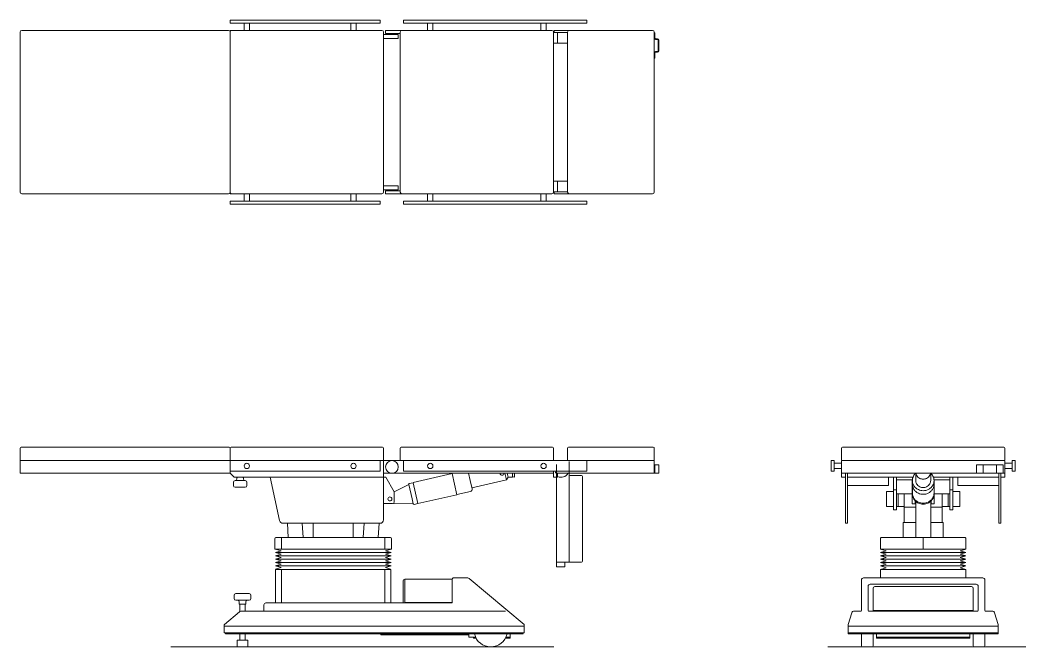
# Model space of a CAD drawing. Header units: metres. Extents: x 250.9 to 296.3, y -151.6 to -124.3.
# Drawn here: x 288.711 to 291.727, y -146.801 to -144.92 of the extents above; entities that cross this region are included whole.
import ezdxf

# ---------------------------------------------------------------- set-up
doc = ezdxf.new("R2010")
doc.units = ezdxf.units.M
doc.header["$MEASUREMENT"] = 0
doc.layers.add('A. muebles', color=152, linetype='Continuous', lineweight=15)

msp = doc.modelspace()

# ---------------------------------------------------------------- linework, layer by layer
at = {"layer": 'A. muebles'}
for p, q in [((289.3409, -144.9286), (289.3409, -144.9196)), ((289.3409, -144.9196), (289.7909, -144.9196)), ((289.7909, -144.9286), (289.3409, -144.9286)), ((289.3829, -144.9506), (289.3829, -144.9286)), ((289.3989, -144.9286), (289.3989, -144.9506)), ((289.7029, -144.9506), (289.7029, -144.9286)), ((289.7189, -144.9286), (289.7189, -144.9506)), ((289.7909, -144.9196), (289.7909, -144.9286)), ((289.8609, -144.9286), (289.8609, -144.9196)), ((289.8609, -144.9196), (290.4109, -144.9196)), ((290.4109, -144.9286), (289.8609, -144.9286)), ((289.9329, -144.9506), (289.9329, -144.9286)), ((289.9489, -144.9286), (289.9489, -144.9506)), ((290.2729, -144.9506), (290.2729, -144.9286)), ((290.2889, -144.9286), (290.2889, -144.9506)), ((290.4109, -144.9196), (290.4109, -144.9286)), ((288.7109, -145.4356), (288.7109, -144.9556)), ((289.3359, -144.9506), (288.7159, -144.9506)), ((289.3409, -144.9506), (289.3409, -145.4406)), ((289.7959, -144.9506), (289.3409, -144.9506)), ((289.3409, -145.4356), (289.3409, -144.9556)), ((289.8009, -144.9556), (289.8009, -145.4356)), ((289.8009, -144.9626), (289.8449, -144.9626)), ((289.8559, -144.9506), (289.8069, -144.9506)), ((289.8069, -144.9506), (289.8069, -144.9596)), ((289.8069, -144.9596), (289.8509, -144.9596)), ((289.8449, -144.9626), (289.8449, -144.9746)), ((289.8509, -145.4356), (289.8509, -144.9556)), ((290.3059, -144.9506), (289.8559, -144.9506)), ((290.3109, -145.4356), (290.3109, -144.9556)), ((290.3109, -144.9566), (290.3529, -144.9566)), ((290.3579, -144.9506), (290.3129, -144.9506)), ((290.3129, -144.9506), (290.3129, -144.9566)), ((290.3229, -144.9886), (290.3229, -144.9566)), ((290.3529, -145.4356), (290.3529, -144.9556)), ((290.6079, -144.9506), (290.3579, -144.9506)), ((290.6129, -144.9556), (290.6129, -145.4356)), ((290.6129, -144.9576), (290.6149, -144.9576)), ((290.6129, -144.9736), (290.6129, -144.9576)), ((290.6149, -144.9736), (290.6149, -144.9576)), ((289.8449, -144.9746), (289.8009, -144.9746)), ((290.3529, -144.9886), (290.3109, -144.9886)), ((290.6229, -144.9756), (290.6169, -144.9756)), ((290.6169, -144.9776), (290.6229, -144.9776)), ((290.6249, -145.0116), (290.6249, -144.9796)), ((290.6269, -144.9796), (290.6269, -145.0116)), ((290.6129, -145.0176), (290.6129, -145.0336)), ((290.6149, -145.0176), (290.6149, -145.0336)), ((290.6169, -145.0136), (290.6229, -145.0136)), ((290.6229, -145.0156), (290.6169, -145.0156)), ((290.6149, -145.0336), (290.6129, -145.0336)), ((289.8449, -145.4166), (289.8009, -145.4166)), ((289.8449, -145.4286), (289.8449, -145.4166)), ((290.3109, -145.4026), (290.3229, -145.4026)), ((290.3229, -145.4026), (290.3229, -145.4346)), ((290.3229, -145.4026), (290.3529, -145.4026)), ((289.3359, -145.4406), (288.7159, -145.4406)), ((289.7959, -145.4406), (289.3409, -145.4406)), ((289.3829, -145.4406), (289.3829, -145.4626)), ((289.3989, -145.4626), (289.3989, -145.4406)), ((289.7029, -145.4406), (289.7029, -145.4626)), ((289.7189, -145.4626), (289.7189, -145.4406)), ((289.8009, -145.4286), (289.8449, -145.4286)), ((289.8069, -145.4406), (289.8069, -145.4316)), ((289.8069, -145.4316), (289.8509, -145.4316)), ((289.8559, -145.4406), (289.8069, -145.4406)), ((289.8559, -145.4406), (290.3059, -145.4406)), ((289.9329, -145.4406), (289.9329, -145.4626)), ((289.9489, -145.4626), (289.9489, -145.4406)), ((290.2729, -145.4406), (290.2729, -145.4626)), ((290.2889, -145.4626), (290.2889, -145.4406)), ((290.3109, -145.4346), (290.3129, -145.4346)), ((290.3529, -145.4346), (290.3129, -145.4346)), ((290.3129, -145.4346), (290.3129, -145.4406)), ((290.3129, -145.4406), (290.3579, -145.4406)), ((290.6079, -145.4406), (290.3579, -145.4406)), ((289.3409, -145.4626), (289.3409, -145.4716)), ((289.7909, -145.4626), (289.3409, -145.4626)), ((289.3409, -145.4716), (289.7909, -145.4716)), ((289.7909, -145.4716), (289.7909, -145.4626)), ((289.8609, -145.4626), (289.8609, -145.4716)), ((290.4109, -145.4626), (289.8609, -145.4626)), ((289.8609, -145.4716), (290.4109, -145.4716)), ((290.4109, -145.4716), (290.4109, -145.4626)), ((288.7109, -146.2047), (288.7109, -146.2417)), ((288.7139, -146.2017), (289.3379, -146.2017)), ((289.3409, -146.2047), (289.3409, -146.2417)), ((289.3439, -146.2017), (289.7979, -146.2017)), ((289.8009, -146.2047), (289.8009, -146.2417)), ((289.8509, -146.2047), (289.8509, -146.2417)), ((289.8539, -146.2017), (290.3079, -146.2017)), ((290.3109, -146.2047), (290.3109, -146.2417)), ((290.3529, -146.2387), (290.3529, -146.2047)), ((290.3559, -146.2017), (290.6099, -146.2017)), ((290.6129, -146.2047), (290.6129, -146.2417)), ((291.1743, -146.2387), (291.1743, -146.2047)), ((291.1773, -146.2017), (291.6613, -146.2017)), ((291.6643, -146.2387), (291.6643, -146.2047)), ((289.3409, -146.2417), (288.7109, -146.2417)), ((288.7109, -146.2417), (288.7109, -146.2797)), ((289.8009, -146.2417), (289.3409, -146.2417)), ((289.3409, -146.2417), (289.3409, -146.2797)), ((289.3409, -146.2797), (289.3409, -146.2417)), ((289.7909, -146.2737), (289.7909, -146.2417)), ((289.8009, -146.2417), (289.8259, -146.2417)), ((289.8009, -146.2417), (289.8009, -146.2917)), ((289.8259, -146.2417), (290.3109, -146.2417)), ((289.8609, -146.2417), (289.8609, -146.2737)), ((290.3109, -146.2417), (290.6129, -146.2417)), ((290.3199, -146.5467), (290.3199, -146.2529)), ((290.3579, -146.2447), (290.3579, -146.5467)), ((290.4109, -146.2737), (290.4109, -146.2417)), ((290.6129, -146.2417), (290.6129, -146.2797)), ((290.6129, -146.2547), (290.6269, -146.2547)), ((290.6149, -146.2797), (290.6149, -146.2547)), ((290.6269, -146.2547), (290.6269, -146.2797)), ((291.1523, -146.2417), (291.1433, -146.2417)), ((291.1433, -146.2417), (291.1433, -146.2737)), ((291.1523, -146.2737), (291.1523, -146.2417)), ((291.1743, -146.2497), (291.1523, -146.2497)), ((291.1743, -146.2657), (291.1523, -146.2657)), ((291.1743, -146.2417), (291.1743, -146.2917)), ((291.1743, -146.2417), (291.4212, -146.2417)), ((291.6643, -146.2417), (291.4175, -146.2417)), ((291.5793, -146.2547), (291.5793, -146.2797)), ((291.6593, -146.2547), (291.5793, -146.2547)), ((291.5993, -146.2797), (291.5993, -146.2547)), ((291.6393, -146.2547), (291.6393, -146.2797)), ((291.6593, -146.2797), (291.6593, -146.2547)), ((291.6643, -146.2417), (291.6643, -146.2917)), ((291.6643, -146.2497), (291.6863, -146.2497)), ((291.6643, -146.2657), (291.6863, -146.2657)), ((291.6863, -146.2737), (291.6863, -146.2417)), ((291.6863, -146.2417), (291.6953, -146.2417)), ((291.6953, -146.2417), (291.6953, -146.2737)), ((288.7109, -146.2797), (289.3409, -146.2797)), ((289.3409, -146.2737), (289.7909, -146.2737)), ((289.3409, -146.2797), (289.3529, -146.2917)), ((289.3529, -146.2917), (289.3609, -146.2917)), ((289.8009, -146.2917), (289.3609, -146.2917)), ((289.3609, -146.2967), (289.3609, -146.2947)), ((289.3809, -146.2967), (289.3809, -146.2947)), ((289.4892, -146.4218), (289.4609, -146.2917)), ((289.8009, -146.2797), (289.8259, -146.2797)), ((289.8009, -146.4197), (289.8009, -146.2917)), ((289.8009, -146.2917), (289.8082, -146.2917)), ((289.8329, -146.3354), (289.8076, -146.2917)), ((290.1934, -146.2797), (289.8259, -146.2797)), ((289.8609, -146.2737), (290.4109, -146.2737)), ((290.0066, -146.2805), (289.8896, -146.3074)), ((290.0139, -146.3122), (290.0066, -146.2805)), ((290.0067, -146.281), (290.0077, -146.2854)), ((290.0607, -146.3015), (290.0557, -146.2797)), ((290.1693, -146.2995), (290.1647, -146.2797)), ((290.1693, -146.2995), (290.1745, -146.2911)), ((290.1719, -146.2797), (290.1745, -146.2911)), ((290.1741, -146.2917), (290.1874, -146.2917)), ((290.1874, -146.2917), (290.1874, -146.2797)), ((290.3109, -146.2797), (290.1934, -146.2797)), ((290.1934, -146.2797), (290.1934, -146.2917)), ((290.3109, -146.2737), (290.3109, -146.2917)), ((290.3109, -146.2737), (290.3109, -146.2797)), ((290.3109, -146.2917), (290.3229, -146.2917)), ((290.6129, -146.2797), (290.3191, -146.2797)), ((290.3229, -146.2917), (290.3229, -146.2797)), ((290.3609, -146.2867), (290.3949, -146.2867)), ((290.3979, -146.2897), (290.3979, -146.5437)), ((290.6269, -146.2797), (290.6129, -146.2797)), ((291.1433, -146.2737), (291.1523, -146.2737)), ((291.5793, -146.2797), (291.1743, -146.2797)), ((291.1743, -146.2917), (291.1863, -146.2917)), ((291.1863, -146.2797), (291.1863, -146.4297)), ((291.1923, -146.4297), (291.1923, -146.2797)), ((291.1923, -146.2917), (291.3885, -146.2917)), ((291.3153, -146.2917), (291.3153, -146.3167)), ((291.3303, -146.2917), (291.3303, -146.3897)), ((291.3393, -146.3897), (291.3393, -146.2917)), ((291.3968, -146.2797), (291.3968, -146.3015)), ((291.4418, -146.3015), (291.4418, -146.2797)), ((291.6463, -146.2917), (291.4501, -146.2917)), ((291.4993, -146.3897), (291.4993, -146.2917)), ((291.5083, -146.2917), (291.5083, -146.3897)), ((291.5233, -146.2917), (291.5233, -146.3167)), ((291.5793, -146.2797), (291.6593, -146.2797)), ((291.6463, -146.4297), (291.6463, -146.2797)), ((291.6523, -146.2797), (291.6523, -146.4297)), ((291.6643, -146.2917), (291.6523, -146.2917)), ((291.6643, -146.2797), (291.6593, -146.2797)), ((291.6953, -146.2737), (291.6863, -146.2737)), ((289.3509, -146.3167), (289.3509, -146.3067)), ((289.3859, -146.3017), (289.3559, -146.3017)), ((289.3859, -146.3217), (289.3559, -146.3217)), ((289.3909, -146.3067), (289.3909, -146.3167)), ((289.8766, -146.3129), (289.8329, -146.3354)), ((289.8866, -146.3568), (289.8766, -146.3129)), ((289.8781, -146.3105), (289.8898, -146.3079)), ((289.8898, -146.3079), (289.9041, -146.3702)), ((290.0139, -146.3122), (290.0211, -146.3439)), ((290.0607, -146.3015), (290.0665, -146.3268)), ((290.1693, -146.2995), (290.0657, -146.3233)), ((291.3153, -146.3167), (291.1923, -146.3167)), ((291.3869, -146.2997), (291.3393, -146.2997)), ((291.3863, -146.2997), (291.3863, -146.3717)), ((291.3868, -146.3015), (291.3868, -146.3422)), ((291.4518, -146.2997), (291.4993, -146.2997)), ((291.4518, -146.3015), (291.4518, -146.3422)), ((291.4523, -146.2997), (291.4523, -146.3717)), ((291.5233, -146.3167), (291.6463, -146.3167)), ((289.8329, -146.3657), (289.8329, -146.3354)), ((289.89, -146.3714), (289.8866, -146.3568)), ((290.0211, -146.3439), (289.9042, -146.3707)), ((290.021, -146.3434), (290.02, -146.339)), ((290.062, -146.334), (290.021, -146.3434)), ((291.3093, -146.3792), (291.3093, -146.3342)), ((291.3093, -146.3342), (291.3303, -146.3342)), ((291.3393, -146.3297), (291.3303, -146.3297)), ((291.3393, -146.3417), (291.3863, -146.3417)), ((291.3443, -146.3792), (291.3443, -146.3417)), ((291.3623, -146.3817), (291.3623, -146.3417)), ((291.4993, -146.3417), (291.4523, -146.3417)), ((291.4763, -146.3417), (291.4763, -146.3817)), ((291.4943, -146.3792), (291.4943, -146.3417)), ((291.5083, -146.3297), (291.4993, -146.3297)), ((291.5293, -146.3342), (291.5083, -146.3342)), ((291.5293, -146.3792), (291.5293, -146.3342)), ((289.8279, -146.3707), (289.8009, -146.3707)), ((289.89, -146.3714), (289.8305, -146.37)), ((289.9041, -146.3702), (289.8924, -146.3729)), ((289.9041, -146.3682), (289.9037, -146.3688)), ((291.3303, -146.3792), (291.3093, -146.3792)), ((291.3393, -146.3792), (291.3443, -146.3792)), ((291.3443, -146.3792), (291.3623, -146.3792)), ((291.3968, -146.3817), (291.3623, -146.3817)), ((291.3623, -146.4277), (291.3623, -146.3817)), ((291.3863, -146.3717), (291.3953, -146.3717)), ((291.3953, -146.3717), (291.3953, -146.3623)), ((291.3968, -146.4727), (291.3968, -146.3638)), ((291.4418, -146.3638), (291.4418, -146.4727)), ((291.4763, -146.3817), (291.4418, -146.3817)), ((291.4433, -146.3717), (291.4433, -146.3623)), ((291.4523, -146.3717), (291.4433, -146.3717)), ((291.4763, -146.3792), (291.4943, -146.3792)), ((291.4763, -146.3817), (291.4763, -146.4277)), ((291.4993, -146.3792), (291.4943, -146.3792)), ((291.5083, -146.3792), (291.5293, -146.3792)), ((291.3303, -146.3897), (291.3393, -146.3897)), ((291.5083, -146.3897), (291.4993, -146.3897)), ((289.499, -146.4297), (289.5572, -146.4297)), ((289.5153, -146.4727), (289.5124, -146.4297)), ((289.6499, -146.4297), (289.5572, -146.4297)), ((289.5572, -146.4297), (289.5601, -146.4727)), ((289.5898, -146.4727), (289.5898, -146.4297)), ((289.7909, -146.4297), (289.6499, -146.4297)), ((289.7101, -146.4297), (289.7101, -146.4727)), ((289.7398, -146.4727), (289.7426, -146.4297)), ((289.7874, -146.4297), (289.7846, -146.4727)), ((291.1863, -146.4297), (291.1923, -146.4297)), ((291.3597, -146.4277), (291.3597, -146.4727)), ((291.3968, -146.4277), (291.3597, -146.4277)), ((291.4418, -146.4277), (291.4789, -146.4277)), ((291.4789, -146.4277), (291.4789, -146.4727)), ((291.6523, -146.4297), (291.6463, -146.4297)), ((289.4749, -146.5077), (289.4749, -146.4759)), ((289.4781, -146.4727), (289.6499, -146.4727)), ((289.4949, -146.4727), (289.4949, -146.5077)), ((289.8217, -146.4727), (289.6499, -146.4727)), ((289.8049, -146.5077), (289.8049, -146.4727)), ((289.8249, -146.5077), (289.8249, -146.4759)), ((291.2913, -146.4748), (291.2913, -146.5077)), ((291.2934, -146.4727), (291.4193, -146.4727)), ((291.5452, -146.4727), (291.4193, -146.4727)), ((291.4193, -146.5077), (291.4193, -146.4727)), ((291.4193, -146.5077), (291.4193, -146.4727)), ((291.5473, -146.4748), (291.5473, -146.5077)), ((289.4749, -146.5077), (289.4765, -146.5077)), ((289.4749, -146.5077), (289.8233, -146.5077)), ((289.4935, -146.5127), (289.4765, -146.5077)), ((289.8233, -146.5077), (289.8063, -146.5127)), ((289.8249, -146.5077), (289.8233, -146.5077)), ((291.2913, -146.5077), (291.4193, -146.5077)), ((291.3083, -146.5127), (291.2913, -146.5077)), ((291.5473, -146.5077), (291.4193, -146.5077)), ((291.5473, -146.5077), (291.5303, -146.5127)), ((289.4765, -146.5177), (289.4935, -146.5127)), ((289.4935, -146.5227), (289.4765, -146.5177)), ((289.8233, -146.5177), (289.4765, -146.5177)), ((289.4765, -146.5277), (289.4935, -146.5227)), ((289.4935, -146.5327), (289.4765, -146.5277)), ((289.4765, -146.5277), (289.8233, -146.5277)), ((289.4765, -146.5377), (289.4935, -146.5327)), ((289.4935, -146.5427), (289.4765, -146.5377)), ((289.8233, -146.5377), (289.4765, -146.5377)), ((289.8063, -146.5127), (289.8233, -146.5177)), ((289.8233, -146.5177), (289.8063, -146.5227)), ((289.8063, -146.5227), (289.8233, -146.5277)), ((289.8233, -146.5277), (289.8063, -146.5327)), ((289.8063, -146.5327), (289.8233, -146.5377)), ((289.8233, -146.5377), (289.8063, -146.5427)), ((291.2913, -146.5177), (291.3083, -146.5127)), ((291.3083, -146.5227), (291.2913, -146.5177)), ((291.5473, -146.5177), (291.2913, -146.5177)), ((291.2913, -146.5277), (291.3083, -146.5227)), ((291.3083, -146.5327), (291.2913, -146.5277)), ((291.2913, -146.5277), (291.5473, -146.5277)), ((291.2913, -146.5377), (291.3083, -146.5327)), ((291.3083, -146.5427), (291.2913, -146.5377)), ((291.5473, -146.5377), (291.2913, -146.5377)), ((291.5303, -146.5127), (291.5473, -146.5177)), ((291.5473, -146.5177), (291.5303, -146.5227)), ((291.5303, -146.5227), (291.5473, -146.5277)), ((291.5473, -146.5277), (291.5303, -146.5327)), ((291.5303, -146.5327), (291.5473, -146.5377)), ((291.5473, -146.5377), (291.5303, -146.5427)), ((289.4765, -146.5477), (289.4935, -146.5427)), ((289.4935, -146.5527), (289.4765, -146.5477)), ((289.4765, -146.5477), (289.8233, -146.5477)), ((289.4765, -146.5577), (289.4935, -146.5527)), ((289.4935, -146.5627), (289.4765, -146.5577)), ((289.8233, -146.5577), (289.4765, -146.5577)), ((289.4765, -146.5677), (289.4935, -146.5627)), ((289.8063, -146.5427), (289.8233, -146.5477)), ((289.8233, -146.5477), (289.8063, -146.5527)), ((289.8063, -146.5527), (289.8233, -146.5577)), ((289.8233, -146.5577), (289.8063, -146.5627)), ((289.8063, -146.5627), (289.8214, -146.5672)), ((290.3579, -146.5467), (290.3199, -146.5467)), ((290.3199, -146.5607), (290.3199, -146.5467)), ((290.3449, -146.5607), (290.3199, -146.5607)), ((290.3449, -146.5467), (290.3449, -146.5607)), ((290.3949, -146.5467), (290.3579, -146.5467)), ((291.2913, -146.5477), (291.3083, -146.5427)), ((291.3083, -146.5527), (291.2913, -146.5477)), ((291.2913, -146.5477), (291.5473, -146.5477)), ((291.2913, -146.5577), (291.3083, -146.5527)), ((291.3083, -146.5637), (291.2913, -146.5577)), ((291.5473, -146.5577), (291.2913, -146.5577)), ((291.2913, -146.5687), (291.3083, -146.5637)), ((291.5303, -146.5427), (291.5473, -146.5477)), ((291.5473, -146.5477), (291.5303, -146.5527)), ((291.5303, -146.5527), (291.5473, -146.5577)), ((291.5473, -146.5577), (291.5303, -146.5637)), ((291.5303, -146.5637), (291.5473, -146.5687)), ((289.4769, -146.5687), (289.4769, -146.6687)), ((289.4769, -146.5687), (289.8229, -146.5687)), ((289.4949, -146.6687), (289.4949, -146.5687)), ((289.8049, -146.5687), (289.8049, -146.6687)), ((289.8229, -146.5687), (289.8229, -146.6687)), ((290.0069, -146.5972), (289.8649, -146.5972)), ((289.8649, -146.5972), (289.8649, -146.6672)), ((290.0069, -146.6677), (290.0069, -146.5972)), ((290.0078, -146.5957), (290.0078, -146.5967)), ((290.0098, -146.5937), (290.0539, -146.5937)), ((290.2222, -146.7331), (290.0577, -146.5951)), ((291.2403, -146.5937), (291.4193, -146.5937)), ((291.2913, -146.5937), (291.2913, -146.5687)), ((291.2913, -146.5687), (291.5473, -146.5687)), ((291.5983, -146.5937), (291.4193, -146.5937)), ((291.5473, -146.5687), (291.5473, -146.5937)), ((289.8599, -146.6027), (289.8599, -146.6667)), ((291.2343, -146.6917), (291.2343, -146.5997)), ((291.2543, -146.6917), (291.2543, -146.6187)), ((291.2603, -146.6127), (291.4193, -146.6127)), ((291.2693, -146.6247), (291.2693, -146.6937)), ((291.2743, -146.6197), (291.5643, -146.6197)), ((291.5783, -146.6127), (291.4193, -146.6127)), ((291.5693, -146.6247), (291.5693, -146.6937)), ((291.5843, -146.6917), (291.5843, -146.6187)), ((291.6043, -146.6917), (291.6043, -146.5997)), ((289.3529, -146.6457), (289.3529, -146.6557)), ((289.3579, -146.6407), (289.3979, -146.6407)), ((289.4029, -146.6557), (289.4029, -146.6457)), ((289.3579, -146.6607), (289.3979, -146.6607)), ((289.3679, -146.6717), (289.3679, -146.6657)), ((289.3689, -146.6727), (289.3869, -146.6727)), ((289.3699, -146.6727), (289.3699, -146.6937)), ((289.3859, -146.6937), (289.3859, -146.6727)), ((289.3879, -146.6717), (289.3879, -146.6657)), ((289.4419, -146.6747), (289.4419, -146.6917)), ((289.4479, -146.6687), (289.6499, -146.6687)), ((290.0069, -146.6687), (289.6499, -146.6687)), ((289.8649, -146.6672), (290.0069, -146.6672)), ((289.3689, -146.6951), (289.3236, -146.7331)), ((289.3728, -146.6937), (289.6499, -146.6937)), ((289.6499, -146.6937), (290.1665, -146.6937)), ((291.205, -146.698), (291.1943, -146.7337)), ((291.2323, -146.6937), (291.2108, -146.6937)), ((291.2563, -146.6937), (291.4193, -146.6937)), ((291.5693, -146.6917), (291.2693, -146.6917)), ((291.5823, -146.6937), (291.4193, -146.6937)), ((291.6063, -146.6937), (291.6279, -146.6937)), ((291.6336, -146.698), (291.6443, -146.7337)), ((289.3229, -146.7347), (289.3229, -146.7387)), ((289.3229, -146.7387), (289.3229, -146.7587)), ((289.6499, -146.7387), (289.3229, -146.7387)), ((290.2229, -146.7387), (289.6499, -146.7387)), ((290.2229, -146.7347), (290.2229, -146.7387)), ((290.2229, -146.7387), (290.2229, -146.7587)), ((291.1943, -146.7387), (291.1943, -146.7337)), ((291.1983, -146.7387), (291.1943, -146.7387)), ((291.1943, -146.7387), (291.1943, -146.7587)), ((291.1983, -146.7387), (291.4193, -146.7387)), ((291.6403, -146.7387), (291.4193, -146.7387)), ((291.6403, -146.7387), (291.6443, -146.7387)), ((291.6443, -146.7387), (291.6443, -146.7337)), ((291.6443, -146.7587), (291.6443, -146.7387)), ((289.3229, -146.7587), (289.6499, -146.7587)), ((289.3264, -146.7615), (289.3264, -146.7616)), ((289.3264, -146.7616), (289.3264, -146.7617)), ((289.3944, -146.7617), (289.3264, -146.7617)), ((289.3292, -146.7587), (289.3506, -146.7587)), ((289.3314, -146.7616), (289.3314, -146.7617)), ((289.3699, -146.7617), (289.3699, -146.7807)), ((289.3859, -146.7807), (289.3859, -146.7617)), ((289.3944, -146.7617), (289.6499, -146.7617)), ((290.2166, -146.7587), (289.6499, -146.7587)), ((289.6499, -146.7617), (290.1804, -146.7617)), ((289.7929, -146.7649), (289.7929, -146.7617)), ((290.0564, -146.7649), (289.7929, -146.7649)), ((290.0564, -146.7587), (290.0564, -146.7617)), ((290.0564, -146.7717), (290.0564, -146.7617)), ((290.0564, -146.7717), (290.077, -146.7717)), ((290.0704, -146.7717), (290.0704, -146.7749)), ((290.0704, -146.7749), (290.0787, -146.7749)), ((290.1662, -146.7749), (290.1804, -146.7749)), ((290.1678, -146.7717), (290.1804, -146.7717)), ((290.1804, -146.7617), (290.1804, -146.7649)), ((290.1804, -146.7617), (290.1894, -146.7617)), ((290.1804, -146.7717), (290.1804, -146.7617)), ((290.1804, -146.7617), (290.1894, -146.7617)), ((290.1804, -146.7749), (290.1804, -146.7717)), ((290.1894, -146.7617), (290.2194, -146.7617)), ((290.2229, -146.7587), (290.2166, -146.7587)), ((290.2194, -146.7615), (290.2194, -146.7617)), ((291.1943, -146.7587), (291.6443, -146.7587)), ((291.1943, -146.7617), (291.1943, -146.7587)), ((291.6443, -146.7617), (291.1943, -146.7617)), ((291.2343, -146.7977), (291.2343, -146.7617)), ((291.2693, -146.7977), (291.2693, -146.7617)), ((291.2793, -146.7617), (291.2793, -146.7749)), ((291.5593, -146.7717), (291.2793, -146.7717)), ((291.2793, -146.7749), (291.5593, -146.7749)), ((291.5593, -146.7749), (291.5593, -146.7617)), ((291.5693, -146.7977), (291.5693, -146.7617)), ((291.6043, -146.7977), (291.6043, -146.7617)), ((291.6443, -146.7587), (291.6443, -146.7617)), ((289.1626, -146.8007), (290.3121, -146.8007)), ((289.3619, -146.8007), (289.3619, -146.7807)), ((289.3619, -146.7807), (289.3939, -146.7807)), ((289.3939, -146.7807), (289.3939, -146.8007)), ((291.1335, -146.8007), (291.7273, -146.8007)), ((291.2373, -146.8007), (291.2663, -146.8007)), ((291.5723, -146.8007), (291.6013, -146.8007))]:
    msp.add_line(p, q, dxfattribs=at)
for centre, radius in [((289.3909, -146.2577), 0.008), ((289.7109, -146.2577), 0.008), ((289.8259, -146.2607), 0.019), ((289.9409, -146.2577), 0.008), ((290.2809, -146.2577), 0.008), ((289.8199, -146.3567), 0.006), ((289.8199, -146.3567), 0.006)]:
    msp.add_circle(centre, radius, dxfattribs=at)
for centre, radius, start, end in [((288.7159, -144.9556), 0.005, 90, 180), ((289.3359, -144.9556), 0.005, 0, 90), ((289.3459, -144.9556), 0.005, 90, 180), ((289.7959, -144.9556), 0.005, 0, 90), ((289.8559, -144.9556), 0.005, 90, 180), ((290.3059, -144.9556), 0.005, 0, 90), ((290.3579, -144.9556), 0.005, 90, 180), ((290.6079, -144.9556), 0.005, 0, 90), ((290.6169, -144.9736), 0.004, 180, 270), ((290.6169, -144.9736), 0.002, 180, 270), ((290.6229, -144.9796), 0.004, 0, 90), ((290.6229, -144.9796), 0.002, 0, 90), ((290.6169, -145.0176), 0.004, 90, 180), ((290.6169, -145.0176), 0.002, 90, 180), ((290.6229, -145.0116), 0.002, 270, 0), ((290.6229, -145.0116), 0.004, 270, 0), ((288.7159, -145.4356), 0.005, 180, 270), ((289.3359, -145.4356), 0.005, 270, 0), ((289.3459, -145.4356), 0.005, 180, 270), ((289.7959, -145.4356), 0.005, 270, 0), ((289.8559, -145.4356), 0.005, 180, 270), ((290.3059, -145.4356), 0.005, 270, 0), ((290.3579, -145.4356), 0.005, 180, 270), ((290.6079, -145.4356), 0.005, 270, 0), ((288.7139, -146.2047), 0.003, 90, 180), ((289.3379, -146.2047), 0.003, 0, 90), ((289.3439, -146.2047), 0.003, 90, 180), ((289.7979, -146.2047), 0.003, 0, 90), ((289.8539, -146.2047), 0.003, 90, 180), ((290.3079, -146.2047), 0.003, 0, 90), ((290.3559, -146.2047), 0.003, 90, 180), ((290.6099, -146.2047), 0.003, 0, 90), ((291.1773, -146.2047), 0.003, 90, 180), ((291.6613, -146.2047), 0.003, 0, 90), ((290.3559, -146.2387), 0.003, 180, 270), ((291.1773, -146.2387), 0.003, 180, 270), ((291.6613, -146.2387), 0.003, 270, 0), ((289.3559, -146.2967), 0.005, 270, 0), ((289.3659, -146.2947), 0.005, 149.0362, 180), ((289.3759, -146.2947), 0.005, 0, 30.9638), ((289.3859, -146.2967), 0.005, 180, 270), ((290.1565, -146.2795), 0.006, 182.291, 357.709), ((290.1924, -146.2867), 0.005, 180, 270), ((290.3329, -146.2667), 0.019, 201.6183, 223.1736), ((290.3329, -146.2667), 0.025, 246.4218, 328.6677), ((290.3609, -146.2897), 0.003, 90, 180), ((290.3949, -146.2897), 0.003, 0, 90), ((291.4159, -146.3015), 0.029, 151.8687, 179.9274), ((291.4173, -146.3023), 0.0307, 133.1282, 151.8943), ((291.4178, -146.3027), 0.0313, 131.9884, 133.2251), ((291.419, -146.2754), 0.0223, 191.2643, 207.2571), ((291.4179, -146.2756), 0.0212, 208.1057, 226.8718), ((291.4188, -146.2746), 0.0225, 226.8675, 244.9136), ((291.4193, -146.2736), 0.0237, 244.9277, 270.0574), ((291.4194, -146.2736), 0.0237, 269.9426, 295.0723), ((291.4198, -146.2746), 0.0225, 295.0864, 313.1325), ((291.4207, -146.2756), 0.0212, 313.1282, 331.8943), ((291.4286, -146.2785), 0.0129, 326.7928, 354.8514), ((291.4399, -146.2818), 0.00312, 38.6423, 56.6883), ((291.4213, -146.3023), 0.0307, 28.1057, 46.8718), ((291.4228, -146.3015), 0.029, 0.0726, 28.1313), ((289.3559, -146.3067), 0.005, 90, 180), ((289.3559, -146.3167), 0.005, 180, 270), ((289.3859, -146.3067), 0.005, 0, 90), ((289.3859, -146.3167), 0.005, 270, 0), ((289.8785, -146.3125), 0.002, 102.926, 192.926), ((290.0606, -146.3282), 0.006, 282.926, 12.926), ((291.4159, -146.3014), 0.029, 180.0726, 208.1313), ((291.4159, -146.3122), 0.029, 180.0726, 208.1313), ((291.4173, -146.3007), 0.0307, 208.1057, 226.8718), ((291.4173, -146.3114), 0.0307, 208.1057, 226.8718), ((291.4186, -146.2993), 0.0325, 226.8675, 244.9136), ((291.4169, -146.3014), 0.0201, 180.0726, 208.1313), ((291.4179, -146.3009), 0.0212, 208.1057, 226.8718), ((291.4188, -146.3), 0.0225, 226.8675, 244.9136), ((291.4193, -146.2989), 0.0237, 244.9277, 270.0574), ((291.4194, -146.2989), 0.0237, 269.9426, 295.0723), ((291.4198, -146.3), 0.0225, 295.0864, 313.1325), ((291.4201, -146.2993), 0.0325, 295.0864, 313.1325), ((291.4207, -146.3009), 0.0212, 313.1282, 331.8943), ((291.4217, -146.3014), 0.0201, 331.8687, 359.9274), ((291.4213, -146.3007), 0.0307, 313.1282, 331.8943), ((291.4213, -146.3114), 0.0307, 313.1282, 331.8943), ((291.4228, -146.3014), 0.029, 331.8687, 359.9274), ((291.4228, -146.3122), 0.029, 331.8687, 359.9274), ((291.4159, -146.339), 0.029, 180.0726, 208.1313), ((291.4191, -146.3408), 0.0323, 182.3801, 206.7403), ((291.4173, -146.3383), 0.0307, 208.1057, 226.8718), ((291.4173, -146.3409), 0.0307, 208.1057, 226.8718), ((291.4186, -146.3101), 0.0325, 226.8675, 244.9136), ((291.4193, -146.2978), 0.0342, 244.9277, 270.0574), ((291.4193, -146.3085), 0.0342, 244.9277, 270.0574), ((291.4194, -146.2978), 0.0342, 269.9426, 295.0723), ((291.4194, -146.3085), 0.0342, 269.9426, 295.0723), ((291.4201, -146.3101), 0.0325, 295.0864, 313.1325), ((291.4213, -146.3383), 0.0307, 313.1282, 331.8943), ((291.4213, -146.3409), 0.0307, 313.1282, 331.8943), ((291.4228, -146.339), 0.029, 331.8687, 359.9274), ((291.4228, -146.3417), 0.029, 331.8687, 359.9274), ((289.8279, -146.3657), 0.005, 270, 0), ((289.8919, -146.371), 0.002, 192.926, 282.926), ((291.4186, -146.3369), 0.0325, 226.8675, 244.9136), ((291.4186, -146.3396), 0.0325, 226.8675, 244.9136), ((291.4193, -146.3354), 0.0342, 244.9277, 270.0574), ((291.4193, -146.338), 0.0342, 244.9277, 270.0574), ((291.4194, -146.3354), 0.0342, 269.9426, 295.0723), ((291.4194, -146.338), 0.0342, 269.9426, 295.0723), ((291.4201, -146.3369), 0.0325, 295.0864, 313.1325), ((291.4201, -146.3396), 0.0325, 295.0864, 313.1325), ((289.499, -146.4197), 0.01, 192.2648, 270), ((289.7909, -146.4197), 0.01, 270, 0), ((289.4781, -146.4759), 0.0032, 90, 180), ((289.8217, -146.4759), 0.0032, 0, 90), ((291.2934, -146.4748), 0.0021, 90, 180), ((291.5452, -146.4748), 0.0021, 0, 90), ((290.3949, -146.5437), 0.003, 270, 0), ((290.0098, -146.5957), 0.002, 90, 180), ((290.0539, -146.5997), 0.006, 50, 90), ((291.2403, -146.5997), 0.006, 90, 180), ((291.5983, -146.5997), 0.006, 0, 90), ((289.8639, -146.6027), 0.004, 90, 180), ((291.2603, -146.6187), 0.006, 90, 180), ((291.2743, -146.6247), 0.005, 90, 180), ((291.5643, -146.6247), 0.005, 0, 90), ((291.5783, -146.6187), 0.006, 0, 90), ((289.3579, -146.6457), 0.005, 90, 180), ((289.3579, -146.6557), 0.005, 180, 270), ((289.3979, -146.6457), 0.005, 0, 90), ((289.3979, -146.6557), 0.005, 270, 0), ((289.3629, -146.6657), 0.005, 0, 90), ((289.3689, -146.6717), 0.001, 180, 270), ((289.3869, -146.6717), 0.001, 270, 0), ((289.3929, -146.6657), 0.005, 90, 180), ((289.4479, -146.6747), 0.006, 90, 180), ((289.8579, -146.6667), 0.002, 270, 0), ((290.0059, -146.6677), 0.001, 270, 0), ((289.3728, -146.6997), 0.006, 90, 130), ((289.4399, -146.6917), 0.002, 270, 0), ((291.2108, -146.6997), 0.006, 90, 163.3008), ((291.2323, -146.6917), 0.002, 270, 0), ((291.2563, -146.6917), 0.002, 180, 270), ((291.5823, -146.6917), 0.002, 270, 0), ((291.6063, -146.6917), 0.002, 180, 270), ((291.6279, -146.6997), 0.006, 16.6992, 90), ((289.3249, -146.7347), 0.002, 130, 180), ((290.2209, -146.7347), 0.002, 0, 50), ((289.3292, -146.7615), 0.0028, 90, 180), ((290.1224, -146.7507), 0.05, 192.709, 347.291), ((290.2166, -146.7615), 0.0028, 0, 90), ((291.2373, -146.7977), 0.003, 180, 270), ((291.2663, -146.7977), 0.003, 270, 0), ((291.5723, -146.7977), 0.003, 180, 270), ((291.6013, -146.7977), 0.003, 270, 0)]:
    msp.add_arc(centre, radius, start, end, dxfattribs=at)

doc.saveas('drawing.dxf')
